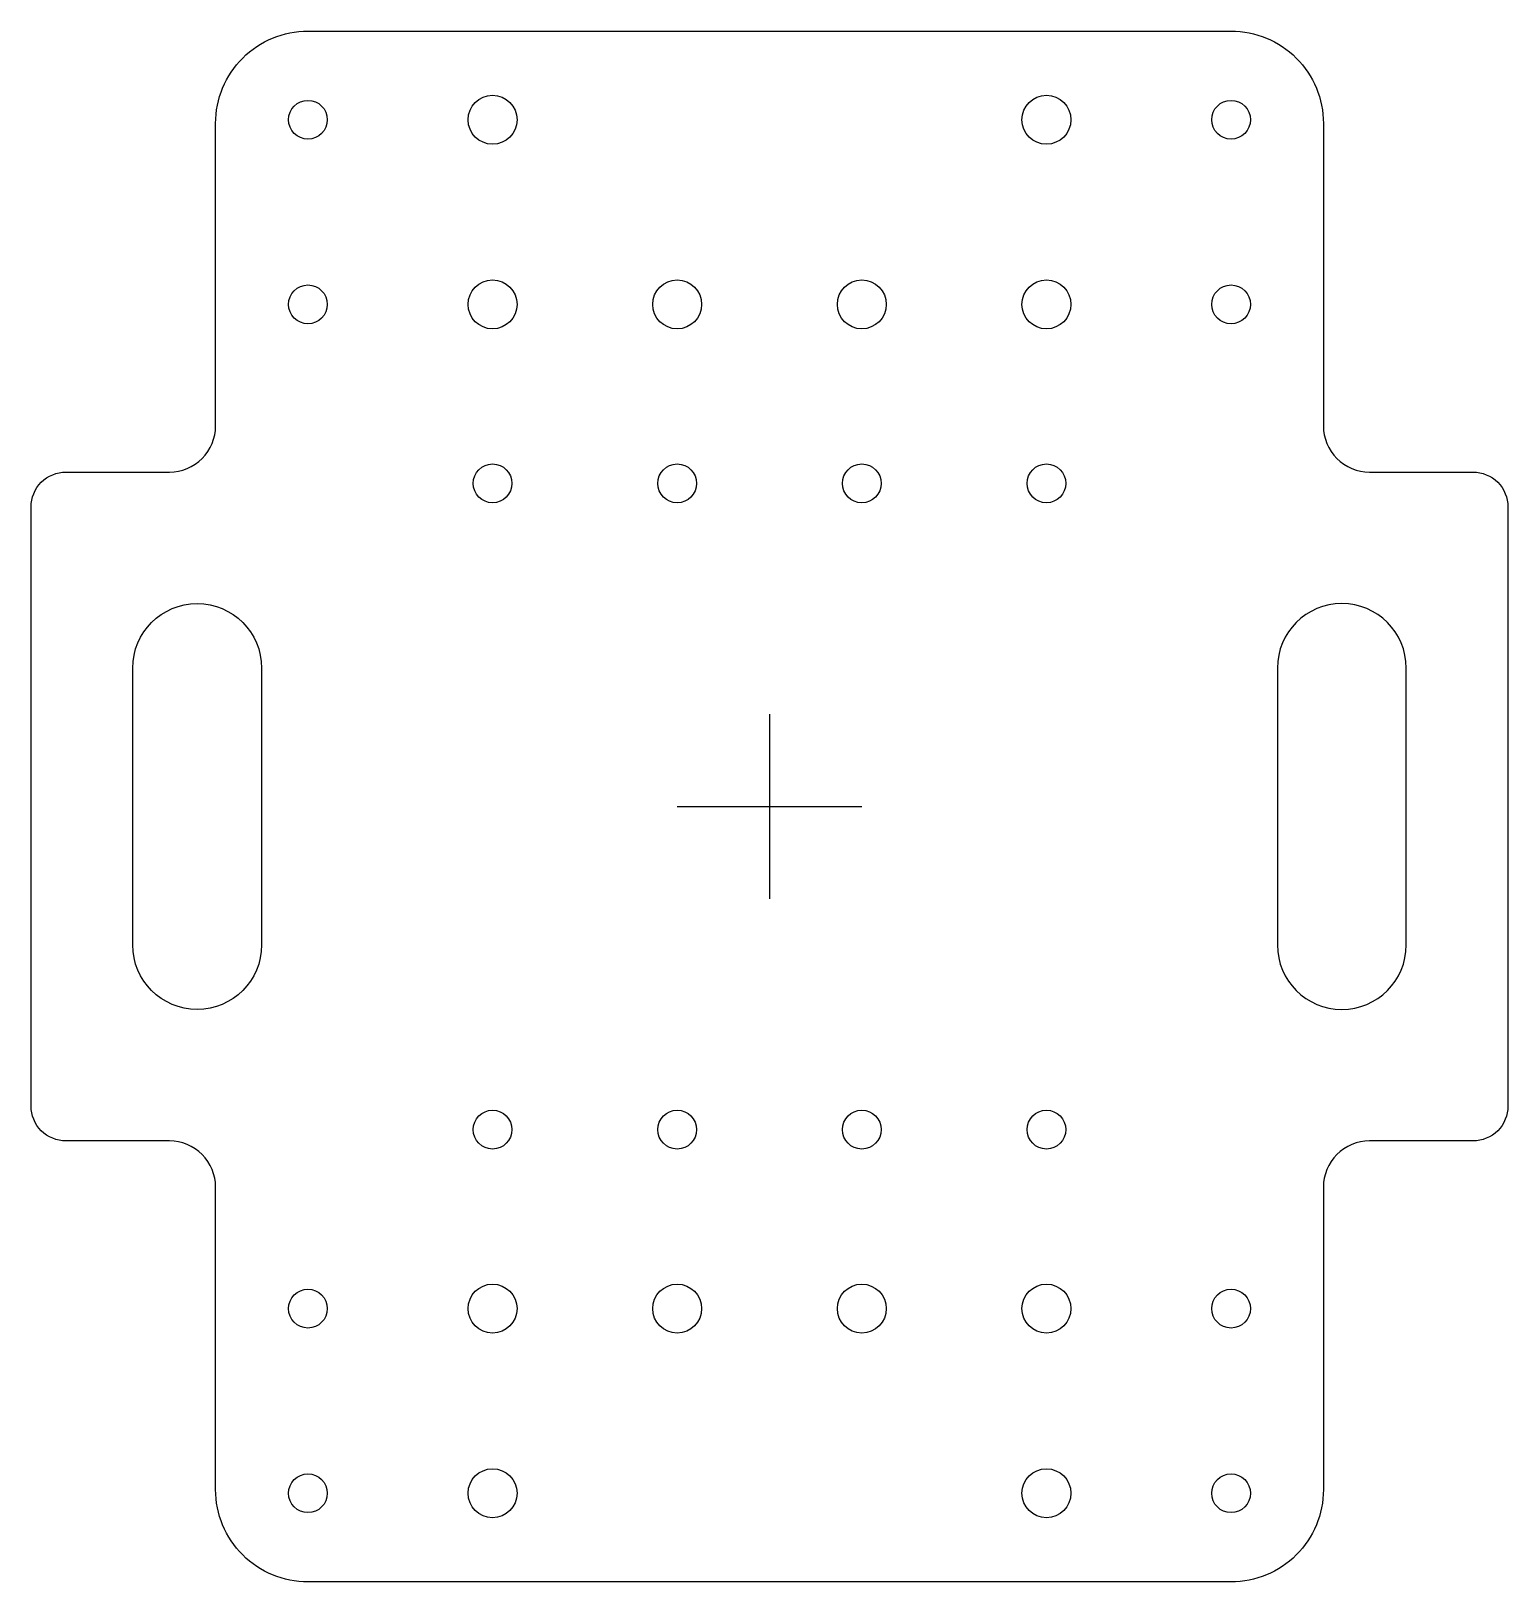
# Model space of a CAD drawing. Header units: millimetres. Extents: x -80 to 80, y -84 to 84.
import ezdxf

# ---------------------------------------------------------------- set-up
doc = ezdxf.new("R2010")
doc.units = ezdxf.units.MM
doc.layers.get('0').update_dxf_attribs({"linetype": 'CONTINUOUS'})

msp = doc.modelspace()

# ---------------------------------------------------------------- linework, layer by layer
for p, q in [((0, 10), (0, -10)), ((-10, 0), (10, 0))]:
    msp.add_line(p, q)
for points in [[(50, -84), (-50, -84, -0.414214), (-60, -74), (-60, -41.23, 0.414214), (-65, -36.23), (-76.2, -36.23, -0.414214), (-80, -32.43), (-80, 32.43, -0.414214), (-76.2, 36.23), (-65, 36.23, 0.414214), (-60, 41.23), (-60, 74, -0.414214), (-50, 84), (50, 84, -0.414214), (60, 74), (60, 41.23, 0.414214), (65, 36.23), (76.2, 36.23, -0.414214), (80, 32.43), (80, -32.43, -0.414214), (76.2, -36.23), (65, -36.23, 0.414214), (60, -41.23), (60, -74, -0.414214)], [(-68.98, -15), (-68.98, 15, -1), (-55.02, 15), (-55.02, -15, -1)], [(55.02, -15, 1), (68.98, -15), (68.98, 15, 1), (55.02, 15)]]:
    msp.add_lwpolyline(points, format="xyb", close=True)
for centre, radius in [((-50, 74.39), 2.1), ((-30, 74.39), 2.65), ((30, 74.39), 2.65), ((50, 74.39), 2.1), ((-50, 54.39), 2.1), ((-30, 54.39), 2.65), ((-10, 54.39), 2.65), ((10, 54.39), 2.65), ((30, 54.39), 2.65), ((50, 54.39), 2.1), ((-30, 35), 2.1), ((-30, 35), 2.1), ((-10, 35), 2.1), ((10, 35), 2.1), ((30, 35), 2.1), ((-30, -35), 2.1), ((-10, -35), 2.1), ((10, -35), 2.1), ((30, -35), 2.1), ((-30, -54.39), 2.65), ((-10, -54.39), 2.65), ((10, -54.39), 2.65), ((30, -54.39), 2.65), ((-50, -54.39), 2.1), ((50, -54.39), 2.1), ((-30, -74.39), 2.65), ((30, -74.39), 2.65), ((-50, -74.39), 2.1), ((50, -74.39), 2.1)]:
    msp.add_circle(centre, radius)

doc.saveas('drawing.dxf')
